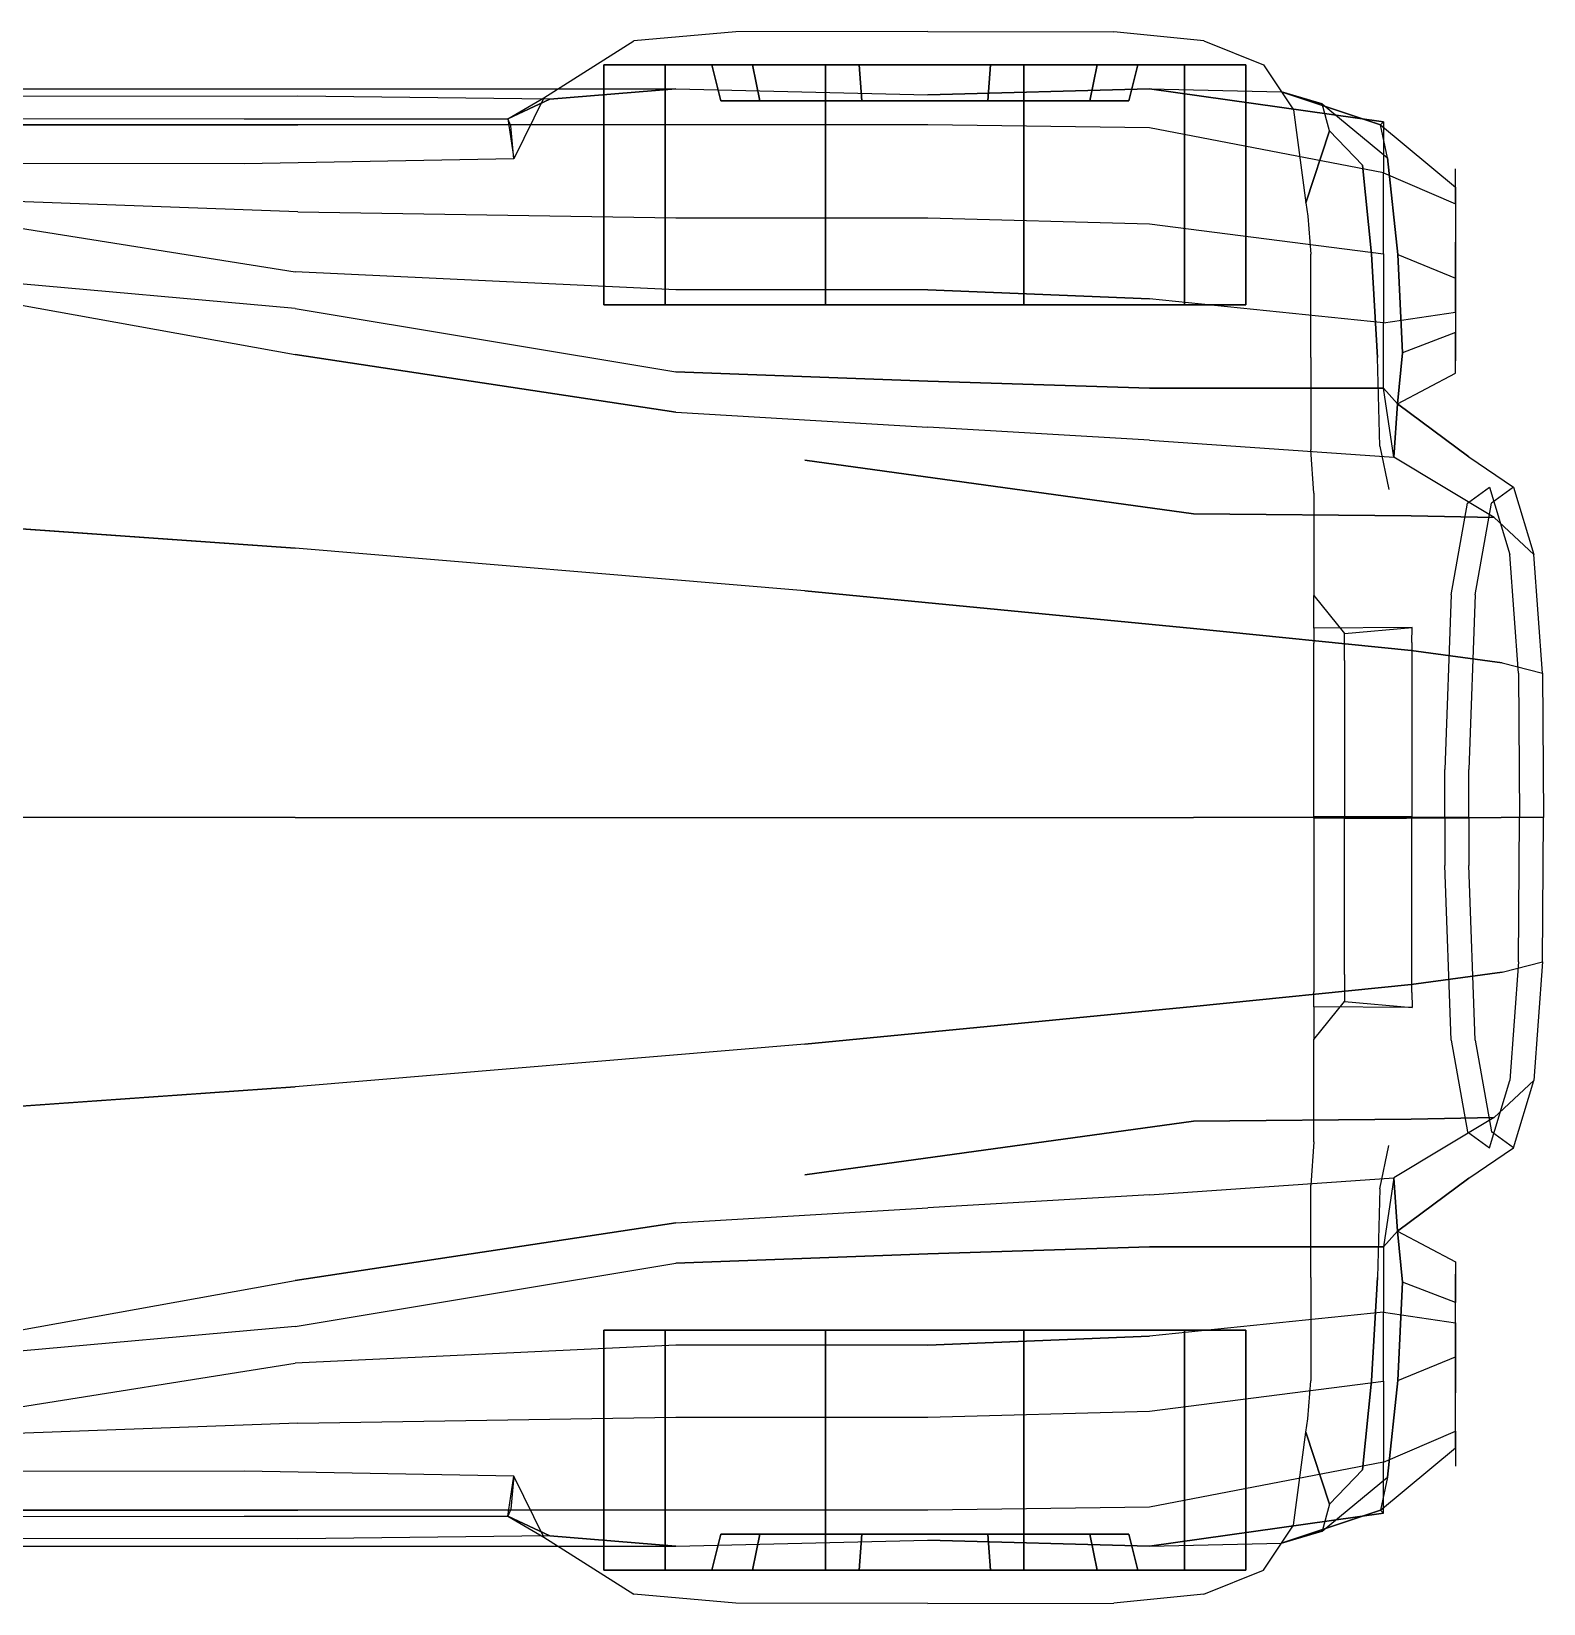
# Model space of a CAD drawing. Extents: x -3.9 to -0.06, y -0.88 to 0.88.
# Drawn here: x -1.66 to -0.059, y -0.832 to 0.832 of the extents above; entities that cross this region are included whole.
import ezdxf

# ---------------------------------------------------------------- set-up
doc = ezdxf.new("R2010")
doc.units = 0
for name, pattern in [('BLACK', [10000, 10000, 0]), ('CHROME', [10000, 10000, 0]), ('LIGHT', [10000, 10000, 0]), ('RUBBER', [10000, 10000, 0])]:
    doc.linetypes.add(name, pattern=pattern)
doc.layers.get('0').update_dxf_attribs({"linetype": 'CONTINUOUS'})

msp = doc.modelspace()

# ---------------------------------------------------------------- linework, layer by layer
at = {"color": 0, "linetype": 'BYBLOCK'}
for points, invisible_edges in [([(-0.9779, 0.7715, 0.7077), (-0.7112, 0.7652, 0.7775), (-0.7112, 0.8323, 0.7013), (-0.9144, 0.8318, 0.6442)], 10), ([(-0.5143, 0.8318, 0.6442), (-0.4763, 0.7715, 0.7077), (-0.7112, 0.7652, 0.7775), (-0.7112, 0.8323, 0.7013)], 5), ([(-1.0224, 0.8223, 0.5616), (-1.1113, 0.7605, 0.5616), (-1.1557, 0.7398, 0.3521), (-1.1176, 0.762, 0.3521)], 1), ([(-0.9779, 0.7715, 0.7077), (-0.9144, 0.8318, 0.6442), (-1.0224, 0.8223, 0.5616), (-1.1113, 0.7605, 0.5616)], 5), ([(-0.3366, 0.7683, 0.5616), (-0.4191, 0.8223, 0.5616), (-0.5143, 0.8318, 0.6442), (-0.4763, 0.7715, 0.7077)], 5), ([(-0.3556, 0.7969, 0.4664), (-0.2937, 0.7556, 0.4664), (-0.3366, 0.7683, 0.5616), (-0.4191, 0.8223, 0.5616)], 5), ([(-0.2858, 0.7271, 0.3711), (-0.2937, 0.7556, 0.4664), (-0.3556, 0.7969, 0.4664), (-0.3239, 0.7493, 0.3711)], 10), ([(-1.378, 0.7715, 0.7077), (-1.378, 0.7334, 0.8081), (-1.8728, 0.7334, 0.7916), (-2.6606, 0.7715, 0.7013)], 5), ([(-1.378, 0.7637, 0.5997), (-2.6162, 0.7625, 0.5934), (-2.6606, 0.7715, 0.7013), (-1.378, 0.7715, 0.7077)], 8), ([(-0.9779, 0.7334, 0.822), (-1.378, 0.7334, 0.8081), (-1.378, 0.7715, 0.7077), (-0.9779, 0.7715, 0.7077)], 10), ([(-0.9779, 0.7715, 0.7077), (-1.1113, 0.7605, 0.5616), (-1.378, 0.7637, 0.5997), (-1.378, 0.7715, 0.7077)], 4), ([(-0.7112, 0.7334, 0.8196), (-0.9779, 0.7334, 0.822), (-0.9779, 0.7715, 0.7077), (-0.7112, 0.7652, 0.7775)], 10), ([(-0.4763, 0.7302, 0.8021), (-0.7112, 0.7334, 0.8196), (-0.7112, 0.7652, 0.7775), (-0.4763, 0.7715, 0.7077)], 10), ([(-0.2286, 0.7366, 0.6569), (-0.2286, 0.6826, 0.7466), (-0.4763, 0.7302, 0.8021), (-0.4763, 0.7715, 0.7077)], 4), ([(-2.5844, 0.7415, 0.3584), (-1.4351, 0.7398, 0.3521), (-1.378, 0.7637, 0.5997), (-2.6162, 0.7625, 0.5934)], 2), ([(-1.1113, 0.7605, 0.5616), (-1.378, 0.7637, 0.5997), (-1.4351, 0.7398, 0.3521), (-1.1557, 0.7398, 0.3521)], 2), ([(-0.3239, 0.7493, 0.3711), (-0.3111, 0.6509, 0.2691), (-0.2858, 0.7271, 0.3711)], 8), ([(-0.2244, 0.6986, 0.4664), (-0.2508, 0.6907, 0.3711), (-0.2858, 0.7271, 0.3711), (-0.2937, 0.7556, 0.4664)], 1), ([(-1.4351, 0.6921, 0.2314), (-2.6028, 0.6936, 0.2442), (-2.5844, 0.7415, 0.3584), (-1.4351, 0.7398, 0.3521)], 8), ([(-1.378, 0.6413, 0.8401), (-1.8998, 0.6604, 0.8184), (-1.8728, 0.7334, 0.7916), (-1.378, 0.7334, 0.8081)], 8), ([(-1.4351, 0.7398, 0.3521), (-1.1557, 0.7398, 0.3521), (-1.1494, 0.6973, 0.2505), (-1.4351, 0.6921, 0.2314)], 8), ([(-1.378, 0.6413, 0.8401), (-0.9779, 0.635, 0.8537), (-0.9779, 0.7334, 0.822), (-1.378, 0.7334, 0.8081)], 10), ([(-0.9779, 0.635, 0.8537), (-0.7112, 0.635, 0.8503), (-0.7112, 0.7334, 0.8196), (-0.9779, 0.7334, 0.822)], 10), ([(-0.7112, 0.635, 0.8503), (-0.4763, 0.6286, 0.8274), (-0.4763, 0.7302, 0.8021), (-0.7112, 0.7334, 0.8196)], 10), ([(-0.2318, 0.7334, 0.5553), (-0.1524, 0.6674, 0.5651), (-0.1524, 0.6867, 0.6442), (-0.2286, 0.7366, 0.6569)], 4), ([(-0.1524, 0.6091, 0.5228), (-0.2244, 0.6986, 0.4664), (-0.2318, 0.7334, 0.5553), (-0.1524, 0.6674, 0.5651)], 1), ([(-0.1524, 0.6867, 0.6442), (-0.2286, 0.7366, 0.6569), (-0.2286, 0.6826, 0.7466), (-0.1524, 0.6496, 0.7125)], 1), ([(-0.2286, 0.6826, 0.7466), (-0.4763, 0.7302, 0.8021), (-0.4763, 0.6286, 0.8274), (-0.2286, 0.5969, 0.772)], 2), ([(-0.2858, 0.7271, 0.3711), (-0.3111, 0.6509, 0.2691), (-0.3087, 0.6367, 0.26), (-0.2508, 0.6907, 0.3711)], 4), ([(-0.3057, 0.5964, 0.2461), (-0.2413, 0.5964, 0.3711), (-0.2508, 0.6907, 0.3711), (-0.3087, 0.6367, 0.26)], 5), ([(-0.2413, 0.5964, 0.3711), (-0.2136, 0.596, 0.4664), (-0.2244, 0.6986, 0.4664), (-0.2508, 0.6907, 0.3711)], 5), ([(-0.2286, 0.6826, 0.7466), (-0.1524, 0.6496, 0.7125), (-0.1524, 0.5842, 0.7384), (-0.2286, 0.5969, 0.772)], 4), ([(-0.2136, 0.596, 0.4664), (-0.1524, 0.571, 0.5179), (-0.1524, 0.6091, 0.5228), (-0.2244, 0.6986, 0.4664)], 4), ([(-1.3811, 0.5391, 0.819), (-1.9193, 0.5869, 0.8196), (-1.8998, 0.6604, 0.8184), (-1.3811, 0.5778, 0.8332)], 8), ([(-1.8998, 0.6604, 0.8184), (-1.3811, 0.5778, 0.8332), (-1.378, 0.6413, 0.8401), (-1.8998, 0.6604, 0.8184)], 2), ([(-0.9779, 0.5588, 0.8463), (-1.3811, 0.5778, 0.8332), (-1.378, 0.6413, 0.8401), (-0.9779, 0.635, 0.8537)], 10), ([(-0.7112, 0.5588, 0.8431), (-0.9779, 0.5588, 0.8463), (-0.9779, 0.635, 0.8537), (-0.7112, 0.635, 0.8503)], 10), ([(-0.4763, 0.5493, 0.8212), (-0.7112, 0.5588, 0.8431), (-0.7112, 0.635, 0.8503), (-0.4763, 0.6286, 0.8274)], 10), ([(-0.4763, 0.6286, 0.8274), (-0.2286, 0.5969, 0.772), (-0.2286, 0.5239, 0.7653), (-0.4763, 0.5493, 0.8212)], 8), ([(-1.3811, 0.4904, 0.8131), (-1.3811, 0.2851, 0.8862), (-1.9241, 0.3233, 0.9049), (-1.9193, 0.5869, 0.8196)], 5), ([(-1.3811, 0.4904, 0.8131), (-1.3811, 0.5391, 0.819), (-1.9193, 0.5869, 0.8196)], 1), ([(-0.2349, 0.4869, 0.3711), (-0.3057, 0.4869, 0.2334), (-0.3057, 0.5964, 0.2461), (-0.2413, 0.5964, 0.3711)], 5), ([(-0.2349, 0.4869, 0.3711), (-0.2085, 0.492, 0.4759), (-0.2136, 0.596, 0.4664), (-0.2413, 0.5964, 0.3711)], 5), ([(-0.2085, 0.492, 0.4759), (-0.2349, 0.4869, 0.3711), (-0.2413, 0.5964, 0.3711), (-0.2136, 0.596, 0.4664)], 5), ([(-0.2286, 0.5239, 0.7653), (-0.1524, 0.5349, 0.7311), (-0.1524, 0.5842, 0.7384), (-0.2286, 0.5969, 0.772)], 4), ([(-1.3811, 0.5391, 0.819), (-0.9779, 0.472, 0.8067), (-0.9779, 0.5588, 0.8463), (-1.3811, 0.5778, 0.8332)], 10), ([(-0.9779, 0.472, 0.8067), (-0.7112, 0.4621, 0.7927), (-0.7112, 0.5588, 0.8431), (-0.9779, 0.5588, 0.8463)], 10), ([(-0.4763, 0.5493, 0.8212), (-0.4763, 0.4546, 0.7712), (-0.7112, 0.4621, 0.7927), (-0.7112, 0.5588, 0.8431)], 5), ([(-0.9779, 0.4292, 0.7883), (-1.3811, 0.4904, 0.8131), (-1.3811, 0.5391, 0.819), (-0.9779, 0.472, 0.8067)], 10), ([(-0.2286, 0.4546, 0.7116), (-0.2286, 0.5239, 0.7653), (-0.4763, 0.5493, 0.8212), (-0.4763, 0.4546, 0.7712)], 4), ([(-0.1524, 0.4835, 0.6856), (-0.2286, 0.4546, 0.7116), (-0.2286, 0.5239, 0.7653), (-0.1524, 0.5349, 0.7311)], 1), ([(-0.9779, 0.4292, 0.7883), (-1.3811, 0.2851, 0.8862), (-1.3811, 0.4904, 0.8131)], 3), ([(-0.3057, 0.3894, 0.2334), (-0.2326, 0.3933, 0.3575), (-0.2349, 0.4869, 0.3711), (-0.3057, 0.4869, 0.2334)], 5), ([(-0.2139, 0.4381, 0.5459), (-0.2085, 0.492, 0.4759), (-0.2349, 0.4869, 0.3711)], 10), ([(-0.2139, 0.4381, 0.5459), (-0.2326, 0.3933, 0.3575), (-0.2349, 0.4869, 0.3711), (-0.2139, 0.4381, 0.5459)], 5), ([(-0.2139, 0.4381, 0.5459), (-0.1524, 0.4704, 0.5997), (-0.1524, 0.4835, 0.6856), (-0.2286, 0.4546, 0.7116)], 4), ([(-0.7112, 0.4133, 0.7612), (-0.7112, 0.4621, 0.7927), (-0.9779, 0.472, 0.8067), (-0.9779, 0.4292, 0.7883)], 5), ([(-0.4763, 0.4546, 0.7712), (-0.4763, 0.3995, 0.7231), (-0.7112, 0.4133, 0.7612), (-0.7112, 0.4621, 0.7927)], 5), ([(-0.2179, 0.3815, 0.6302), (-0.2286, 0.4546, 0.7116), (-0.4763, 0.4546, 0.7712), (-0.4763, 0.3995, 0.7231)], 4), ([(-0.223, 0.3474, 0.3357), (-0.1384, 0.3818, 0.5219), (-0.2139, 0.4381, 0.5459), (-0.2326, 0.3933, 0.3575)], 5), ([(-0.2139, 0.4381, 0.5459), (-0.1384, 0.3818, 0.5219), (-0.1115, 0.3178, 0.6154), (-0.2179, 0.3815, 0.6302)], 2), ([(-0.8414, 0.3782, 0.79), (-0.8414, 0.2401, 0.8417), (-1.3811, 0.2851, 0.8862), (-0.9779, 0.4292, 0.7883)], 13), ([(-0.7112, 0.4133, 0.7612), (-0.8414, 0.3782, 0.79), (-0.8414, 0.3782, 0.79), (-0.9779, 0.4292, 0.7883)], 5), ([(-0.4298, 0.3215, 0.7215), (-0.4763, 0.3995, 0.7231), (-0.7112, 0.4133, 0.7612), (-0.8414, 0.3782, 0.79)], 5), ([(-0.2179, 0.3815, 0.6302), (-0.1996, 0.3195, 0.6542), (-0.4298, 0.3215, 0.7215), (-0.4763, 0.3995, 0.7231)], 5), ([(-0.223, 0.3474, 0.3357), (-0.3025, 0.3435, 0.2334), (-0.3057, 0.3894, 0.2334), (-0.2326, 0.3933, 0.3575)], 5), ([(-0.4298, 0.2, 0.7645), (-0.4298, 0.3215, 0.7215), (-0.8414, 0.3782, 0.79), (-0.8414, 0.2401, 0.8417)], 5), ([(-0.1384, 0.3818, 0.5219), (-0.0911, 0.3498, 0.5071), (-0.1144, 0.3329, 0.4192), (-0.223, 0.3474, 0.3357)], 12), ([(-0.1115, 0.3178, 0.6154), (-0.1115, 0.3178, 0.6154), (-0.2179, 0.3815, 0.6302), (-0.1996, 0.3195, 0.6542)], 4), ([(-0.0695, 0.2784, 0.5948), (-0.1115, 0.3178, 0.6154), (-0.1384, 0.3818, 0.5219), (-0.0911, 0.3498, 0.5071)], 2), ([(-0.1144, 0.3329, 0.4192), (-0.223, 0.3474, 0.3357), (-0.3025, 0.3435, 0.2334), (-0.3025, 0.2349, 0.2334)], 11), ([(-1.3811, 0.2851, 0.8862), (-1.3811, 0, 0.9144), (-1.9209, 0, 0.9335), (-1.9241, 0.3233, 0.9049)], 1), ([(-0.1996, 0.3195, 0.6542), (-0.1996, 0.1768, 0.7053), (-0.4298, 0.2, 0.7645), (-0.4298, 0.3215, 0.7215)], 5), ([(-0.1144, 0.3329, 0.4192), (-0.3025, 0.2349, 0.2334), (-0.2699, 0.1949, 0.2918), (-0.1318, 0.2358, 0.3623)], 5), ([(-0.1032, 0.1636, 0.6681), (-0.1115, 0.3178, 0.6154), (-0.1996, 0.3195, 0.6542), (-0.1996, 0.1768, 0.7053)], 5), ([(-0.1032, 0.1636, 0.6681), (-0.0605, 0.1528, 0.6306), (-0.0695, 0.2784, 0.5948), (-0.1115, 0.3178, 0.6154)], 8), ([(-0.8414, 0, 0.8688), (-0.8414, 0.2401, 0.8417), (-1.3811, 0.2851, 0.8862), (-1.3811, 0, 0.9144)], 5), ([(-0.4298, 0, 0.7931), (-0.4298, 0.2, 0.7645), (-0.8414, 0.2401, 0.8417), (-0.8414, 0, 0.8688)], 5), ([(-0.2699, 0.1949, 0.2918), (-0.1318, 0.2358, 0.3623), (-0.1384, 0.051, 0.353), (-0.2699, 0.1663, 0.2949)], 5), ([(-0.1996, 0.1768, 0.7053), (-0.1996, 0, 0.7216), (-0.4298, 0, 0.7931), (-0.4298, 0.2, 0.7645)], 5), ([(-0.1982, 0.2012, 0.2591), (-0.3025, 0.2006, 0.2176), (-0.3025, 0.1847, 0.2144), (-0.1988, 0.1853, 0.2558)], 4), ([(-0.3025, 0.1847, 0.2144), (-0.1988, 0.1853, 0.2558), (-0.1988, -0.0012, 0.2558), (-0.3025, -0.0006, 0.2144)], 1), ([(-0.104, 0, 0.6764), (-0.1032, 0.1636, 0.6681), (-0.1996, 0.1768, 0.7053), (-0.1996, 0, 0.7216)], 5), ([(-0.1384, 0.051, 0.353), (-0.2699, 0.1663, 0.2949), (-0.2699, -0.0012, 0.2949), (-0.1384, -0.0002, 0.353)], 1), ([(-0.0593, 0, 0.6392), (-0.104, 0, 0.6764), (-0.1032, 0.1636, 0.6681), (-0.0605, 0.1528, 0.6306)], 2), ([(-1.3811, -0.2851, 0.8862), (-1.3811, 0, 0.9144), (-1.9209, 0, 0.9335), (-1.9241, -0.3233, 0.9049)], 1), ([(-0.8414, 0, 0.8688), (-0.8414, -0.2401, 0.8417), (-1.3811, -0.2851, 0.8862), (-1.3811, 0, 0.9144)], 5), ([(-0.4298, 0, 0.7931), (-0.4298, -0.2, 0.7645), (-0.8414, -0.2401, 0.8417), (-0.8414, 0, 0.8688)], 5), ([(-0.1996, -0.1768, 0.7053), (-0.1996, 0, 0.7216), (-0.4298, 0, 0.7931), (-0.4298, -0.2, 0.7645)], 5), ([(-0.3025, -0.1847, 0.2144), (-0.1988, -0.1853, 0.2558), (-0.1988, 0.0012, 0.2558), (-0.3025, 0.0006, 0.2144)], 1), ([(-0.1384, -0.051, 0.353), (-0.2699, -0.1663, 0.2949), (-0.2699, 0.0012, 0.2949), (-0.1384, 0.0002, 0.353)], 1), ([(-0.104, 0, 0.6764), (-0.1032, -0.1636, 0.6681), (-0.1996, -0.1768, 0.7053), (-0.1996, 0, 0.7216)], 5), ([(-0.0593, 0, 0.6392), (-0.104, 0, 0.6764), (-0.1032, -0.1636, 0.6681), (-0.0605, -0.1528, 0.6306)], 2), ([(-0.2699, -0.1949, 0.2918), (-0.1318, -0.2358, 0.3623), (-0.1384, -0.051, 0.353), (-0.2699, -0.1663, 0.2949)], 5), ([(-0.1032, -0.1636, 0.6681), (-0.1115, -0.3178, 0.6154), (-0.1996, -0.3195, 0.6542), (-0.1996, -0.1768, 0.7053)], 5), ([(-0.1032, -0.1636, 0.6681), (-0.0605, -0.1528, 0.6306), (-0.0695, -0.2784, 0.5948), (-0.1115, -0.3178, 0.6154)], 8), ([(-0.1996, -0.3195, 0.6542), (-0.1996, -0.1768, 0.7053), (-0.4298, -0.2, 0.7645), (-0.4298, -0.3215, 0.7215)], 5), ([(-0.1982, -0.2012, 0.2591), (-0.3025, -0.2006, 0.2176), (-0.3025, -0.1847, 0.2144), (-0.1988, -0.1853, 0.2558)], 4), ([(-0.1144, -0.3329, 0.4192), (-0.3025, -0.2349, 0.2334), (-0.2699, -0.1949, 0.2918), (-0.1318, -0.2358, 0.3623)], 5), ([(-0.4298, -0.2, 0.7645), (-0.4298, -0.3215, 0.7215), (-0.8414, -0.3782, 0.79), (-0.8414, -0.2401, 0.8417)], 5), ([(-0.8414, -0.3782, 0.79), (-0.8414, -0.2401, 0.8417), (-1.3811, -0.2851, 0.8862), (-0.9779, -0.4292, 0.7883)], 13), ([(-0.1144, -0.3329, 0.4192), (-0.223, -0.3474, 0.3357), (-0.3025, -0.3435, 0.2334), (-0.3025, -0.2349, 0.2334)], 11), ([(-0.0695, -0.2784, 0.5948), (-0.1115, -0.3178, 0.6154), (-0.1384, -0.3818, 0.5219), (-0.0911, -0.3498, 0.5071)], 2), ([(-1.3811, -0.4904, 0.8131), (-1.3811, -0.2851, 0.8862), (-1.9241, -0.3233, 0.9049), (-1.9193, -0.5869, 0.8196)], 5), ([(-0.9779, -0.4292, 0.7883), (-1.3811, -0.2851, 0.8862), (-1.3811, -0.4904, 0.8131)], 3), ([(-0.4298, -0.3215, 0.7215), (-0.4763, -0.3995, 0.7231), (-0.7112, -0.4133, 0.7612), (-0.8414, -0.3782, 0.79)], 5), ([(-0.2179, -0.3815, 0.6302), (-0.1996, -0.3195, 0.6542), (-0.4298, -0.3215, 0.7215), (-0.4763, -0.3995, 0.7231)], 5), ([(-0.1384, -0.3818, 0.5219), (-0.0911, -0.3498, 0.5071), (-0.1144, -0.3329, 0.4192), (-0.223, -0.3474, 0.3357)], 12), ([(-0.2139, -0.4381, 0.5459), (-0.1384, -0.3818, 0.5219), (-0.1115, -0.3178, 0.6154), (-0.2179, -0.3815, 0.6302)], 2), ([(-0.1115, -0.3178, 0.6154), (-0.1115, -0.3178, 0.6154), (-0.2179, -0.3815, 0.6302), (-0.1996, -0.3195, 0.6542)], 4), ([(-0.223, -0.3474, 0.3357), (-0.3025, -0.3435, 0.2334), (-0.3057, -0.3894, 0.2334), (-0.2326, -0.3933, 0.3575)], 5), ([(-0.223, -0.3474, 0.3357), (-0.1384, -0.3818, 0.5219), (-0.2139, -0.4381, 0.5459), (-0.2326, -0.3933, 0.3575)], 5), ([(-0.7112, -0.4133, 0.7612), (-0.8414, -0.3782, 0.79), (-0.8414, -0.3782, 0.79), (-0.9779, -0.4292, 0.7883)], 5), ([(-0.2179, -0.3815, 0.6302), (-0.2286, -0.4546, 0.7116), (-0.4763, -0.4546, 0.7712), (-0.4763, -0.3995, 0.7231)], 4), ([(-0.4763, -0.4546, 0.7712), (-0.4763, -0.3995, 0.7231), (-0.7112, -0.4133, 0.7612), (-0.7112, -0.4621, 0.7927)], 5), ([(-0.3057, -0.3894, 0.2334), (-0.2326, -0.3933, 0.3575), (-0.2349, -0.4869, 0.3711), (-0.3057, -0.4869, 0.2334)], 5), ([(-0.2139, -0.4381, 0.5459), (-0.2326, -0.3933, 0.3575), (-0.2349, -0.4869, 0.3711), (-0.2139, -0.4381, 0.5459)], 5), ([(-0.7112, -0.4133, 0.7612), (-0.7112, -0.4621, 0.7927), (-0.9779, -0.472, 0.8067), (-0.9779, -0.4292, 0.7883)], 5), ([(-0.9779, -0.4292, 0.7883), (-1.3811, -0.4904, 0.8131), (-1.3811, -0.5391, 0.819), (-0.9779, -0.472, 0.8067)], 10), ([(-0.2139, -0.4381, 0.5459), (-0.2085, -0.492, 0.4759), (-0.2349, -0.4869, 0.3711)], 10), ([(-0.2139, -0.4381, 0.5459), (-0.1524, -0.4704, 0.5997), (-0.1524, -0.4835, 0.6856), (-0.2286, -0.4546, 0.7116)], 4), ([(-0.9779, -0.472, 0.8067), (-0.7112, -0.4621, 0.7927), (-0.7112, -0.5588, 0.8431), (-0.9779, -0.5588, 0.8463)], 10), ([(-0.4763, -0.5493, 0.8212), (-0.4763, -0.4546, 0.7712), (-0.7112, -0.4621, 0.7927), (-0.7112, -0.5588, 0.8431)], 5), ([(-0.2286, -0.4546, 0.7116), (-0.2286, -0.5239, 0.7653), (-0.4763, -0.5493, 0.8212), (-0.4763, -0.4546, 0.7712)], 4), ([(-0.1524, -0.4835, 0.6856), (-0.2286, -0.4546, 0.7116), (-0.2286, -0.5239, 0.7653), (-0.1524, -0.5349, 0.7311)], 1), ([(-1.3811, -0.5391, 0.819), (-0.9779, -0.472, 0.8067), (-0.9779, -0.5588, 0.8463), (-1.3811, -0.5778, 0.8332)], 10), ([(-1.3811, -0.4904, 0.8131), (-1.3811, -0.5391, 0.819), (-1.9193, -0.5869, 0.8196)], 1), ([(-0.2349, -0.4869, 0.3711), (-0.3057, -0.4869, 0.2334), (-0.3057, -0.5964, 0.2461), (-0.2413, -0.5964, 0.3711)], 5), ([(-0.2085, -0.492, 0.4759), (-0.2349, -0.4869, 0.3711), (-0.2413, -0.5964, 0.3711), (-0.2136, -0.596, 0.4664)], 5), ([(-0.2349, -0.4869, 0.3711), (-0.2085, -0.492, 0.4759), (-0.2136, -0.596, 0.4664), (-0.2413, -0.5964, 0.3711)], 5), ([(-0.4763, -0.6286, 0.8274), (-0.2286, -0.5969, 0.772), (-0.2286, -0.5239, 0.7653), (-0.4763, -0.5493, 0.8212)], 8), ([(-0.2286, -0.5239, 0.7653), (-0.1524, -0.5349, 0.7311), (-0.1524, -0.5842, 0.7384), (-0.2286, -0.5969, 0.772)], 4), ([(-1.3811, -0.5391, 0.819), (-1.9193, -0.5869, 0.8196), (-1.8998, -0.6604, 0.8184), (-1.3811, -0.5778, 0.8332)], 8), ([(-0.4763, -0.5493, 0.8212), (-0.7112, -0.5588, 0.8431), (-0.7112, -0.635, 0.8503), (-0.4763, -0.6286, 0.8274)], 10), ([(-0.9779, -0.5588, 0.8463), (-1.3811, -0.5778, 0.8332), (-1.378, -0.6413, 0.8401), (-0.9779, -0.635, 0.8537)], 10), ([(-0.7112, -0.5588, 0.8431), (-0.9779, -0.5588, 0.8463), (-0.9779, -0.635, 0.8537), (-0.7112, -0.635, 0.8503)], 10), ([(-1.8998, -0.6604, 0.8184), (-1.3811, -0.5778, 0.8332), (-1.378, -0.6413, 0.8401), (-1.8998, -0.6604, 0.8184)], 2), ([(-0.2136, -0.596, 0.4664), (-0.1524, -0.571, 0.5179), (-0.1524, -0.6091, 0.5228), (-0.2244, -0.6986, 0.4664)], 4), ([(-0.2286, -0.6826, 0.7466), (-0.4763, -0.7302, 0.8021), (-0.4763, -0.6286, 0.8274), (-0.2286, -0.5969, 0.772)], 2), ([(-0.3057, -0.5964, 0.2461), (-0.2413, -0.5964, 0.3711), (-0.2508, -0.6907, 0.3711), (-0.3087, -0.6367, 0.26)], 5), ([(-0.2413, -0.5964, 0.3711), (-0.2136, -0.596, 0.4664), (-0.2244, -0.6986, 0.4664), (-0.2508, -0.6907, 0.3711)], 5), ([(-0.2286, -0.6826, 0.7466), (-0.1524, -0.6496, 0.7125), (-0.1524, -0.5842, 0.7384), (-0.2286, -0.5969, 0.772)], 4), ([(-0.1524, -0.6091, 0.5228), (-0.2244, -0.6986, 0.4664), (-0.2318, -0.7334, 0.5553), (-0.1524, -0.6674, 0.5651)], 1), ([(-0.7112, -0.635, 0.8503), (-0.4763, -0.6286, 0.8274), (-0.4763, -0.7302, 0.8021), (-0.7112, -0.7334, 0.8196)], 10), ([(-1.378, -0.6413, 0.8401), (-1.8998, -0.6604, 0.8184), (-1.8728, -0.7334, 0.7916), (-1.378, -0.7334, 0.8081)], 8), ([(-1.378, -0.6413, 0.8401), (-0.9779, -0.635, 0.8537), (-0.9779, -0.7334, 0.822), (-1.378, -0.7334, 0.8081)], 10), ([(-0.9779, -0.635, 0.8537), (-0.7112, -0.635, 0.8503), (-0.7112, -0.7334, 0.8196), (-0.9779, -0.7334, 0.822)], 10), ([(-0.2858, -0.7271, 0.3711), (-0.3111, -0.6509, 0.2691), (-0.3087, -0.6367, 0.26), (-0.2508, -0.6907, 0.3711)], 4), ([(-0.3239, -0.7493, 0.3711), (-0.3111, -0.6509, 0.2691), (-0.2858, -0.7271, 0.3711)], 8), ([(-0.1524, -0.6867, 0.6442), (-0.2286, -0.7366, 0.6569), (-0.2286, -0.6826, 0.7466), (-0.1524, -0.6496, 0.7125)], 1), ([(-0.2318, -0.7334, 0.5553), (-0.1524, -0.6674, 0.5651), (-0.1524, -0.6867, 0.6442), (-0.2286, -0.7366, 0.6569)], 4), ([(-1.4351, -0.6921, 0.2314), (-2.6028, -0.6936, 0.2442), (-2.5844, -0.7415, 0.3584), (-1.4351, -0.7398, 0.3521)], 8), ([(-1.4351, -0.7398, 0.3521), (-1.1557, -0.7398, 0.3521), (-1.1494, -0.6973, 0.2505), (-1.4351, -0.6921, 0.2314)], 8), ([(-0.2286, -0.7366, 0.6569), (-0.2286, -0.6826, 0.7466), (-0.4763, -0.7302, 0.8021), (-0.4763, -0.7715, 0.7077)], 4), ([(-0.2244, -0.6986, 0.4664), (-0.2508, -0.6907, 0.3711), (-0.2858, -0.7271, 0.3711), (-0.2937, -0.7556, 0.4664)], 1), ([(-0.4763, -0.7302, 0.8021), (-0.7112, -0.7334, 0.8196), (-0.7112, -0.7652, 0.7775), (-0.4763, -0.7715, 0.7077)], 10), ([(-0.2858, -0.7271, 0.3711), (-0.2937, -0.7556, 0.4664), (-0.3556, -0.7969, 0.4664), (-0.3239, -0.7493, 0.3711)], 10), ([(-1.378, -0.7715, 0.7077), (-1.378, -0.7334, 0.8081), (-1.8728, -0.7334, 0.7916), (-2.6606, -0.7715, 0.7013)], 5), ([(-2.5844, -0.7415, 0.3584), (-1.4351, -0.7398, 0.3521), (-1.378, -0.7637, 0.5997), (-2.6162, -0.7625, 0.5934)], 2), ([(-1.1113, -0.7605, 0.5616), (-1.378, -0.7637, 0.5997), (-1.4351, -0.7398, 0.3521), (-1.1557, -0.7398, 0.3521)], 2), ([(-0.9779, -0.7334, 0.822), (-1.378, -0.7334, 0.8081), (-1.378, -0.7715, 0.7077), (-0.9779, -0.7715, 0.7077)], 10), ([(-1.0224, -0.8223, 0.5616), (-1.1113, -0.7605, 0.5616), (-1.1557, -0.7398, 0.3521), (-1.1176, -0.762, 0.3521)], 1), ([(-0.7112, -0.7334, 0.8196), (-0.9779, -0.7334, 0.822), (-0.9779, -0.7715, 0.7077), (-0.7112, -0.7652, 0.7775)], 10), ([(-1.378, -0.7637, 0.5997), (-2.6162, -0.7625, 0.5934), (-2.6606, -0.7715, 0.7013), (-1.378, -0.7715, 0.7077)], 8), ([(-0.9779, -0.7715, 0.7077), (-1.1113, -0.7605, 0.5616), (-1.378, -0.7637, 0.5997), (-1.378, -0.7715, 0.7077)], 4), ([(-0.9779, -0.7715, 0.7077), (-0.9144, -0.8318, 0.6442), (-1.0224, -0.8223, 0.5616), (-1.1113, -0.7605, 0.5616)], 5), ([(-0.9779, -0.7715, 0.7077), (-0.7112, -0.7652, 0.7775), (-0.7112, -0.8323, 0.7013), (-0.9144, -0.8318, 0.6442)], 10), ([(-0.5143, -0.8318, 0.6442), (-0.4763, -0.7715, 0.7077), (-0.7112, -0.7652, 0.7775), (-0.7112, -0.8323, 0.7013)], 5), ([(-0.3556, -0.7969, 0.4664), (-0.2937, -0.7556, 0.4664), (-0.3366, -0.7683, 0.5616), (-0.4191, -0.8223, 0.5616)], 5), ([(-0.3366, -0.7683, 0.5616), (-0.4191, -0.8223, 0.5616), (-0.5143, -0.8318, 0.6442), (-0.4763, -0.7715, 0.7077)], 5)]:
    msp.add_3dface(points, dxfattribs=dict(at, invisible_edges=invisible_edges))
at = {"color": 8, "linetype": 'RUBBER'}
for points in [[(-0.9398, 0.7969, 0.3239), (-1.0541, 0.7969, 0.3239), (-0.9892, 0.7969, 0.5235), (-0.8967, 0.7969, 0.4564)], [(-1.0541, 0.7969, 0.3239), (-1.0541, 0.5429, 0.3239), (-0.9892, 0.5429, 0.5235), (-0.9892, 0.7969, 0.5235)], [(-0.9892, 0.7969, 0.1242), (-0.9892, 0.5429, 0.1242), (-1.0541, 0.5429, 0.3239), (-1.0541, 0.7969, 0.3239)], [(-0.8967, 0.7969, 0.1913), (-0.9892, 0.7969, 0.1242), (-1.0541, 0.7969, 0.3239), (-0.9398, 0.7969, 0.3239)], [(-0.784, 0.7969, 0.1095), (-0.8194, 0.7969, 0.0008), (-0.9892, 0.7969, 0.1242), (-0.8967, 0.7969, 0.1913)], [(-0.8194, 0.7969, 0.0008), (-0.8194, 0.5429, 0.0008), (-0.9892, 0.5429, 0.1242), (-0.9892, 0.7969, 0.1242)], [(-0.8967, 0.7969, 0.4564), (-0.9892, 0.7969, 0.5235), (-0.8194, 0.7969, 0.6469), (-0.784, 0.7969, 0.5382)], [(-0.9892, 0.7969, 0.5235), (-0.9892, 0.5429, 0.5235), (-0.8194, 0.5429, 0.6469), (-0.8194, 0.7969, 0.6469)], [(-0.6094, 0.7969, 0.0008), (-0.6094, 0.5429, 0.0008), (-0.8194, 0.5429, 0.0008), (-0.8194, 0.7969, 0.0008)], [(-0.6447, 0.7969, 0.1095), (-0.6094, 0.7969, 0.0008), (-0.8194, 0.7969, 0.0008), (-0.784, 0.7969, 0.1095)], [(-0.8194, 0.7969, 0.6469), (-0.8194, 0.5429, 0.6469), (-0.6094, 0.5429, 0.6469), (-0.6094, 0.7969, 0.6469)], [(-0.784, 0.7969, 0.5382), (-0.8194, 0.7969, 0.6469), (-0.6094, 0.7969, 0.6469), (-0.6447, 0.7969, 0.5382)], [(-0.532, 0.7969, 0.1913), (-0.4395, 0.7969, 0.1242), (-0.6094, 0.7969, 0.0008), (-0.6447, 0.7969, 0.1095)], [(-0.6447, 0.7969, 0.5382), (-0.6094, 0.7969, 0.6469), (-0.4395, 0.7969, 0.5235), (-0.532, 0.7969, 0.4564)], [(-0.4395, 0.7969, 0.1242), (-0.4395, 0.5429, 0.1242), (-0.6094, 0.5429, 0.0008), (-0.6094, 0.7969, 0.0008)], [(-0.6094, 0.7969, 0.6469), (-0.6094, 0.5429, 0.6469), (-0.4395, 0.5429, 0.5235), (-0.4395, 0.7969, 0.5235)], [(-0.532, 0.7969, 0.4564), (-0.4395, 0.7969, 0.5235), (-0.3746, 0.7969, 0.3239), (-0.4889, 0.7969, 0.3239)], [(-0.4889, 0.7969, 0.3239), (-0.3746, 0.7969, 0.3239), (-0.4395, 0.7969, 0.1242), (-0.532, 0.7969, 0.1913)], [(-0.4395, 0.7969, 0.5235), (-0.4395, 0.5429, 0.5235), (-0.3746, 0.5429, 0.3239), (-0.3746, 0.7969, 0.3239)], [(-0.3746, 0.7969, 0.3239), (-0.3746, 0.5429, 0.3239), (-0.4395, 0.5429, 0.1242), (-0.4395, 0.7969, 0.1242)], [(-1.0541, -0.7969, 0.3239), (-1.0541, -0.5429, 0.3239), (-0.9892, -0.5429, 0.5235), (-0.9892, -0.7969, 0.5235)], [(-0.9892, -0.7969, 0.1242), (-0.9892, -0.5429, 0.1242), (-1.0541, -0.5429, 0.3239), (-1.0541, -0.7969, 0.3239)], [(-0.8194, -0.7969, 0.0008), (-0.8194, -0.5429, 0.0008), (-0.9892, -0.5429, 0.1242), (-0.9892, -0.7969, 0.1242)], [(-0.9892, -0.7969, 0.5235), (-0.9892, -0.5429, 0.5235), (-0.8194, -0.5429, 0.6469), (-0.8194, -0.7969, 0.6469)], [(-0.6094, -0.7969, 0.0008), (-0.6094, -0.5429, 0.0008), (-0.8194, -0.5429, 0.0008), (-0.8194, -0.7969, 0.0008)], [(-0.8194, -0.7969, 0.6469), (-0.8194, -0.5429, 0.6469), (-0.6094, -0.5429, 0.6469), (-0.6094, -0.7969, 0.6469)], [(-0.4395, -0.7969, 0.1242), (-0.4395, -0.5429, 0.1242), (-0.6094, -0.5429, 0.0008), (-0.6094, -0.7969, 0.0008)], [(-0.6094, -0.7969, 0.6469), (-0.6094, -0.5429, 0.6469), (-0.4395, -0.5429, 0.5235), (-0.4395, -0.7969, 0.5235)], [(-0.4395, -0.7969, 0.5235), (-0.4395, -0.5429, 0.5235), (-0.3746, -0.5429, 0.3239), (-0.3746, -0.7969, 0.3239)], [(-0.3746, -0.7969, 0.3239), (-0.3746, -0.5429, 0.3239), (-0.4395, -0.5429, 0.1242), (-0.4395, -0.7969, 0.1242)], [(-0.9398, -0.7969, 0.3239), (-1.0541, -0.7969, 0.3239), (-0.9892, -0.7969, 0.5235), (-0.8967, -0.7969, 0.4564)], [(-0.8967, -0.7969, 0.1913), (-0.9892, -0.7969, 0.1242), (-1.0541, -0.7969, 0.3239), (-0.9398, -0.7969, 0.3239)], [(-0.784, -0.7969, 0.1095), (-0.8194, -0.7969, 0.0008), (-0.9892, -0.7969, 0.1242), (-0.8967, -0.7969, 0.1913)], [(-0.8967, -0.7969, 0.4564), (-0.9892, -0.7969, 0.5235), (-0.8194, -0.7969, 0.6469), (-0.784, -0.7969, 0.5382)], [(-0.6447, -0.7969, 0.1095), (-0.6094, -0.7969, 0.0008), (-0.8194, -0.7969, 0.0008), (-0.784, -0.7969, 0.1095)], [(-0.784, -0.7969, 0.5382), (-0.8194, -0.7969, 0.6469), (-0.6094, -0.7969, 0.6469), (-0.6447, -0.7969, 0.5382)], [(-0.532, -0.7969, 0.1913), (-0.4395, -0.7969, 0.1242), (-0.6094, -0.7969, 0.0008), (-0.6447, -0.7969, 0.1095)], [(-0.6447, -0.7969, 0.5382), (-0.6094, -0.7969, 0.6469), (-0.4395, -0.7969, 0.5235), (-0.532, -0.7969, 0.4564)], [(-0.532, -0.7969, 0.4564), (-0.4395, -0.7969, 0.5235), (-0.3746, -0.7969, 0.3239), (-0.4889, -0.7969, 0.3239)], [(-0.4889, -0.7969, 0.3239), (-0.3746, -0.7969, 0.3239), (-0.4395, -0.7969, 0.1242), (-0.532, -0.7969, 0.1913)]]:
    msp.add_3dface(points, dxfattribs=at)
at = {"color": 7, "linetype": 'CHROME'}
for points in [[(-0.9303, 0.7588, 0.3239), (-0.9398, 0.7969, 0.3239), (-0.8967, 0.7969, 0.4564), (-0.889, 0.7588, 0.4508)], [(-0.889, 0.7588, 0.1969), (-0.8967, 0.7969, 0.1913), (-0.9398, 0.7969, 0.3239), (-0.9303, 0.7588, 0.3239)], [(-0.7811, 0.7588, 0.1185), (-0.784, 0.7969, 0.1095), (-0.8967, 0.7969, 0.1913), (-0.889, 0.7588, 0.1969)], [(-0.889, 0.7588, 0.4508), (-0.8967, 0.7969, 0.4564), (-0.784, 0.7969, 0.5382), (-0.7811, 0.7588, 0.5292)], [(-0.6477, 0.7588, 0.1185), (-0.6447, 0.7969, 0.1095), (-0.784, 0.7969, 0.1095), (-0.7811, 0.7588, 0.1185)], [(-0.7811, 0.7588, 0.5292), (-0.784, 0.7969, 0.5382), (-0.6447, 0.7969, 0.5382), (-0.6477, 0.7588, 0.5292)], [(-0.5397, 0.7588, 0.1969), (-0.532, 0.7969, 0.1913), (-0.6447, 0.7969, 0.1095), (-0.6477, 0.7588, 0.1185)], [(-0.6477, 0.7588, 0.5292), (-0.6447, 0.7969, 0.5382), (-0.532, 0.7969, 0.4564), (-0.5397, 0.7588, 0.4508)], [(-0.5397, 0.7588, 0.4508), (-0.532, 0.7969, 0.4564), (-0.4889, 0.7969, 0.3239), (-0.4985, 0.7588, 0.3239)], [(-0.4985, 0.7588, 0.3239), (-0.4889, 0.7969, 0.3239), (-0.532, 0.7969, 0.1913), (-0.5397, 0.7588, 0.1969)], [(-0.7144, 0.7588, 0.3239), (-0.9303, 0.7588, 0.3239), (-0.889, 0.7588, 0.4508), (-0.7144, 0.7588, 0.3239)], [(-0.7144, 0.7588, 0.3239), (-0.889, 0.7588, 0.1969), (-0.9303, 0.7588, 0.3239), (-0.7144, 0.7588, 0.3239)], [(-0.7144, 0.7588, 0.3239), (-0.889, 0.7588, 0.4508), (-0.7811, 0.7588, 0.5292), (-0.7144, 0.7588, 0.3239)], [(-0.7144, 0.7588, 0.3239), (-0.7811, 0.7588, 0.1185), (-0.889, 0.7588, 0.1969), (-0.7144, 0.7588, 0.3239)], [(-0.7144, 0.7588, 0.3239), (-0.7811, 0.7588, 0.5292), (-0.6477, 0.7588, 0.5292), (-0.7144, 0.7588, 0.3239)], [(-0.7144, 0.7588, 0.3239), (-0.6477, 0.7588, 0.1185), (-0.7811, 0.7588, 0.1185), (-0.7144, 0.7588, 0.3239)], [(-0.7144, 0.7588, 0.3239), (-0.5397, 0.7588, 0.4508), (-0.4985, 0.7588, 0.3239), (-0.7144, 0.7588, 0.3239)], [(-0.7144, 0.7588, 0.3239), (-0.6477, 0.7588, 0.5292), (-0.5397, 0.7588, 0.4508), (-0.7144, 0.7588, 0.3239)], [(-0.7144, 0.7588, 0.3239), (-0.5397, 0.7588, 0.1969), (-0.6477, 0.7588, 0.1185), (-0.7144, 0.7588, 0.3239)], [(-0.7144, 0.7588, 0.3239), (-0.4985, 0.7588, 0.3239), (-0.5397, 0.7588, 0.1969), (-0.7144, 0.7588, 0.3239)], [(-0.9303, -0.7588, 0.3239), (-0.9398, -0.7969, 0.3239), (-0.8967, -0.7969, 0.4564), (-0.889, -0.7588, 0.4508)], [(-0.889, -0.7588, 0.1969), (-0.8967, -0.7969, 0.1913), (-0.9398, -0.7969, 0.3239), (-0.9303, -0.7588, 0.3239)], [(-0.7144, -0.7588, 0.3239), (-0.9303, -0.7588, 0.3239), (-0.889, -0.7588, 0.4508), (-0.7144, -0.7588, 0.3239)], [(-0.7144, -0.7588, 0.3239), (-0.889, -0.7588, 0.1969), (-0.9303, -0.7588, 0.3239), (-0.7144, -0.7588, 0.3239)], [(-0.7811, -0.7588, 0.1185), (-0.784, -0.7969, 0.1095), (-0.8967, -0.7969, 0.1913), (-0.889, -0.7588, 0.1969)], [(-0.889, -0.7588, 0.4508), (-0.8967, -0.7969, 0.4564), (-0.784, -0.7969, 0.5382), (-0.7811, -0.7588, 0.5292)], [(-0.7144, -0.7588, 0.3239), (-0.889, -0.7588, 0.4508), (-0.7811, -0.7588, 0.5292), (-0.7144, -0.7588, 0.3239)], [(-0.7144, -0.7588, 0.3239), (-0.7811, -0.7588, 0.1185), (-0.889, -0.7588, 0.1969), (-0.7144, -0.7588, 0.3239)], [(-0.6477, -0.7588, 0.1185), (-0.6447, -0.7969, 0.1095), (-0.784, -0.7969, 0.1095), (-0.7811, -0.7588, 0.1185)], [(-0.7811, -0.7588, 0.5292), (-0.784, -0.7969, 0.5382), (-0.6447, -0.7969, 0.5382), (-0.6477, -0.7588, 0.5292)], [(-0.7144, -0.7588, 0.3239), (-0.7811, -0.7588, 0.5292), (-0.6477, -0.7588, 0.5292), (-0.7144, -0.7588, 0.3239)], [(-0.7144, -0.7588, 0.3239), (-0.6477, -0.7588, 0.1185), (-0.7811, -0.7588, 0.1185), (-0.7144, -0.7588, 0.3239)], [(-0.7144, -0.7588, 0.3239), (-0.6477, -0.7588, 0.5292), (-0.5397, -0.7588, 0.4508), (-0.7144, -0.7588, 0.3239)], [(-0.7144, -0.7588, 0.3239), (-0.5397, -0.7588, 0.4508), (-0.4985, -0.7588, 0.3239), (-0.7144, -0.7588, 0.3239)], [(-0.7144, -0.7588, 0.3239), (-0.4985, -0.7588, 0.3239), (-0.5397, -0.7588, 0.1969), (-0.7144, -0.7588, 0.3239)], [(-0.7144, -0.7588, 0.3239), (-0.5397, -0.7588, 0.1969), (-0.6477, -0.7588, 0.1185), (-0.7144, -0.7588, 0.3239)], [(-0.5397, -0.7588, 0.1969), (-0.532, -0.7969, 0.1913), (-0.6447, -0.7969, 0.1095), (-0.6477, -0.7588, 0.1185)], [(-0.6477, -0.7588, 0.5292), (-0.6447, -0.7969, 0.5382), (-0.532, -0.7969, 0.4564), (-0.5397, -0.7588, 0.4508)], [(-0.5397, -0.7588, 0.4508), (-0.532, -0.7969, 0.4564), (-0.4889, -0.7969, 0.3239), (-0.4985, -0.7588, 0.3239)], [(-0.4985, -0.7588, 0.3239), (-0.4889, -0.7969, 0.3239), (-0.532, -0.7969, 0.1913), (-0.5397, -0.7588, 0.1969)]]:
    msp.add_3dface(points, dxfattribs=at)
at = {"color": 0, "linetype": 'BYBLOCK'}
for points in [[(-0.2318, 0.7334, 0.5553), (-0.2286, 0.7366, 0.6569), (-0.4763, 0.7715, 0.7077), (-0.3366, 0.7683, 0.5616)], [(-0.2244, 0.6986, 0.4664), (-0.2318, 0.7334, 0.5553), (-0.3366, 0.7683, 0.5616), (-0.2937, 0.7556, 0.4664)], [(-1.1557, 0.7398, 0.3521), (-1.1176, 0.762, 0.3521), (-1.1494, 0.6973, 0.2505), (-1.1525, 0.7324, 0.3013)], [(-0.1524, 0.5136, 0.5395), (-0.2085, 0.492, 0.4759), (-0.2136, 0.596, 0.4664), (-0.1524, 0.571, 0.5179)], [(-0.2139, 0.4381, 0.5459), (-0.1524, 0.4704, 0.5997), (-0.1524, 0.5136, 0.5395), (-0.2085, 0.492, 0.4759)], [(-0.2139, 0.4381, 0.5459), (-0.2179, 0.3815, 0.6302), (-0.2286, 0.4546, 0.7116)], [(-0.3025, 0.2349, 0.2334), (-0.2699, 0.1949, 0.2918), (-0.1982, 0.2012, 0.2591), (-0.3025, 0.2006, 0.2176)], [(-0.3025, -0.2349, 0.2334), (-0.2699, -0.1949, 0.2918), (-0.1982, -0.2012, 0.2591), (-0.3025, -0.2006, 0.2176)], [(-0.2139, -0.4381, 0.5459), (-0.2179, -0.3815, 0.6302), (-0.2286, -0.4546, 0.7116)], [(-0.2139, -0.4381, 0.5459), (-0.1524, -0.4704, 0.5997), (-0.1524, -0.5136, 0.5395), (-0.2085, -0.492, 0.4759)], [(-0.1524, -0.5136, 0.5395), (-0.2085, -0.492, 0.4759), (-0.2136, -0.596, 0.4664), (-0.1524, -0.571, 0.5179)], [(-1.1557, -0.7398, 0.3521), (-1.1176, -0.762, 0.3521), (-1.1494, -0.6973, 0.2505), (-1.1525, -0.7324, 0.3013)], [(-0.2244, -0.6986, 0.4664), (-0.2318, -0.7334, 0.5553), (-0.3366, -0.7683, 0.5616), (-0.2937, -0.7556, 0.4664)], [(-0.2318, -0.7334, 0.5553), (-0.2286, -0.7366, 0.6569), (-0.4763, -0.7715, 0.7077), (-0.3366, -0.7683, 0.5616)]]:
    msp.add_3dface(points, dxfattribs=at)
at = {"color": 7, "linetype": 'LIGHT'}
for points, invisible_edges in [([(-0.1524, 0.4835, 0.6856), (-0.1524, 0.6496, 0.7125), (-0.1524, 0.6867, 0.6442), (-0.1524, 0.4704, 0.5997)], 5), ([(-0.1524, 0.6867, 0.6442), (-0.1524, 0.4704, 0.5997), (-0.1524, 0.5136, 0.5395), (-0.1524, 0.6674, 0.5651)], 5), ([(-0.1524, 0.5136, 0.5395), (-0.1524, 0.6674, 0.5651), (-0.1524, 0.6091, 0.5228), (-0.1524, 0.571, 0.5179)], 1), ([(-0.1524, 0.5842, 0.7384), (-0.1524, 0.5349, 0.7311), (-0.1524, 0.4835, 0.6856), (-0.1524, 0.6496, 0.7125)], 4), ([(-0.1524, -0.4835, 0.6856), (-0.1524, -0.6496, 0.7125), (-0.1524, -0.6867, 0.6442), (-0.1524, -0.4704, 0.5997)], 5), ([(-0.1524, -0.6867, 0.6442), (-0.1524, -0.4704, 0.5997), (-0.1524, -0.5136, 0.5395), (-0.1524, -0.6674, 0.5651)], 5), ([(-0.1524, -0.5842, 0.7384), (-0.1524, -0.5349, 0.7311), (-0.1524, -0.4835, 0.6856), (-0.1524, -0.6496, 0.7125)], 4), ([(-0.1524, -0.5136, 0.5395), (-0.1524, -0.6674, 0.5651), (-0.1524, -0.6091, 0.5228), (-0.1524, -0.571, 0.5179)], 1)]:
    msp.add_3dface(points, dxfattribs=dict(at, invisible_edges=invisible_edges))
at = {"color": 7, "linetype": 'BLACK'}
for points, invisible_edges in [([(-0.0949, 0.2784, 0.5948), (-0.1572, 0.2358, 0.3623), (-0.1398, 0.3329, 0.4192), (-0.1165, 0.3498, 0.5071)], 1), ([(-0.1638, 0.051, 0.353), (-0.0859, 0.1528, 0.6306), (-0.0949, 0.2784, 0.5948), (-0.1572, 0.2358, 0.3623)], 5), ([(-0.0847, 0, 0.6392), (-0.1638, -0.0002, 0.353), (-0.1638, 0.051, 0.353), (-0.0859, 0.1528, 0.6306)], 5), ([(-0.0847, 0, 0.6392), (-0.1638, 0.0002, 0.353), (-0.1638, -0.051, 0.353), (-0.0859, -0.1528, 0.6306)], 5), ([(-0.1638, -0.051, 0.353), (-0.0859, -0.1528, 0.6306), (-0.0949, -0.2784, 0.5948), (-0.1572, -0.2358, 0.3623)], 5), ([(-0.0949, -0.2784, 0.5948), (-0.1572, -0.2358, 0.3623), (-0.1398, -0.3329, 0.4192), (-0.1165, -0.3498, 0.5071)], 1)]:
    msp.add_3dface(points, dxfattribs=dict(at, invisible_edges=invisible_edges))

doc.saveas('drawing.dxf')
